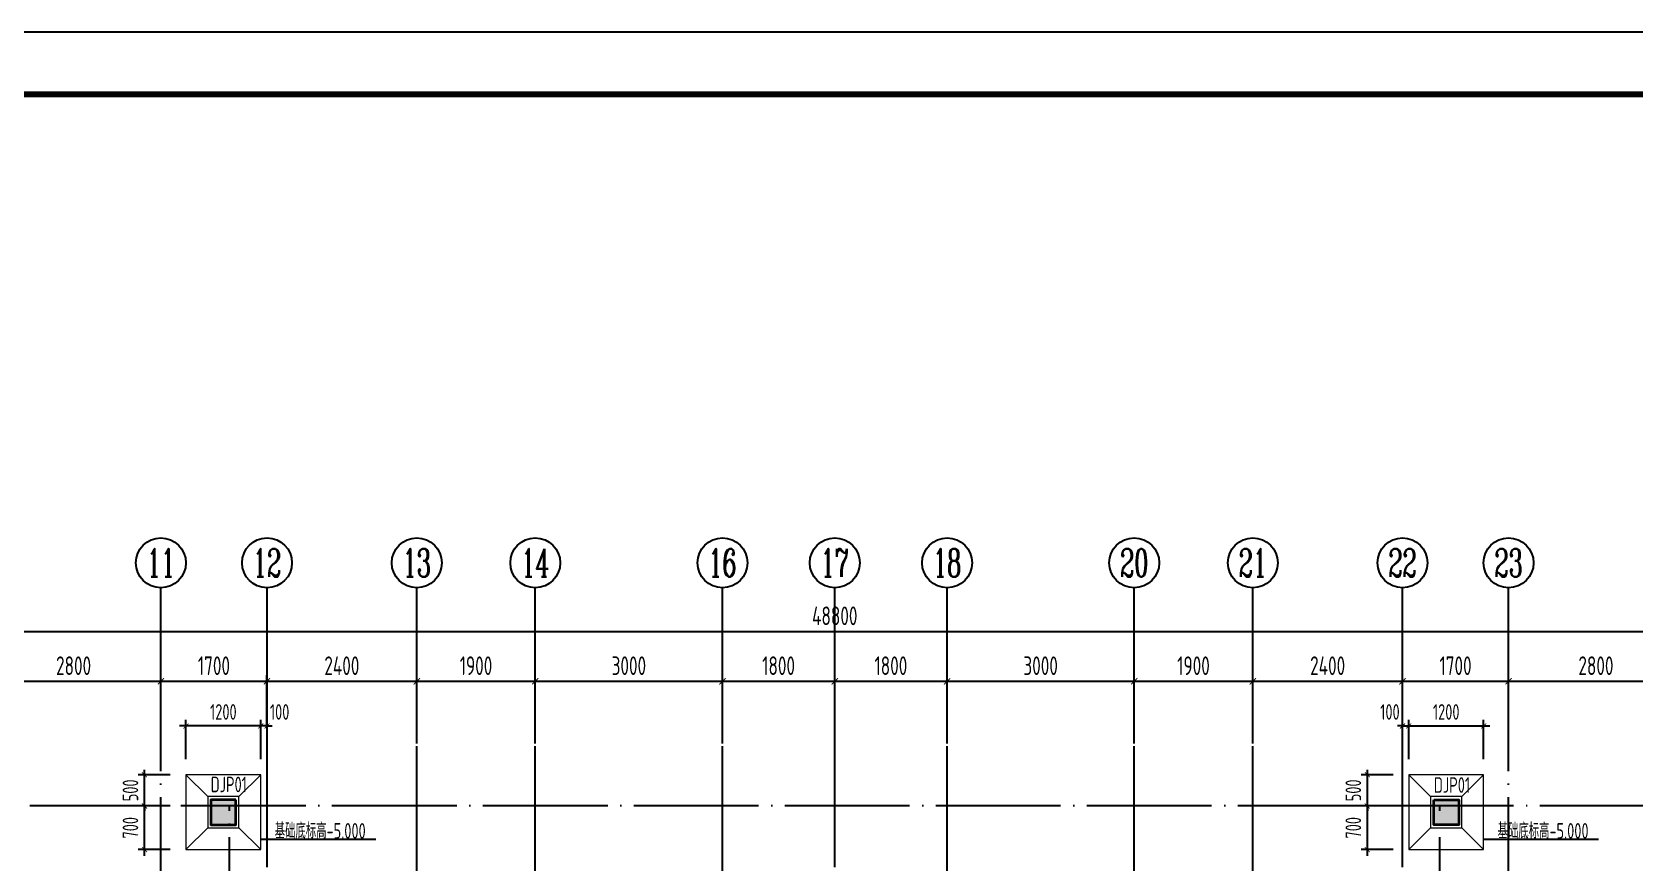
# Model space of a CAD drawing. Extents: x 826826 to 1642106, y -156213 to 399140.
# Drawn here: x 1081409 to 1107100, y 342015 to 355342 of the extents above; entities that cross this region are included whole.
import ezdxf
from ezdxf.enums import TextEntityAlignment as Align

# ---------------------------------------------------------------- set-up
doc = ezdxf.new("R2010")
doc.units = 0
doc.header["$LTSCALE"] = 1000
doc.linetypes.add('DOTE', pattern=[2.42, 2, -0.2, 0.02, -0.2])
doc.layers.get('0').update_dxf_attribs({"linetype": 'CONTINUOUS'})
doc.layers.get('DEFPOINTS').update_dxf_attribs({"linetype": 'CONTINUOUS'})
for name, color, linetype in [('-TK', 7, 'CONTINUOUS'), ('A-AXIS', 1, 'CONTINUOUS'), ('A-DOTE', 10, 'DOTE'), ('AXIS_TEXT', 4, 'CONTINUOUS'), ('DIM_ELEV', 3, 'CONTINUOUS'), ('S-J基础底板标注', 3, 'CONTINUOUS'), ('S-Y一般标注', 3, 'CONTINUOUS'), ('S-Z柱填充', 252, 'CONTINUOUS'), ('S-Z柱实线', 6, 'CONTINUOUS'), ('独立基础', 2, 'CONTINUOUS')]:
    doc.layers.add(name, color=color, linetype=linetype)
doc.layers.add('独基集中标注', color=7, linetype='CONTINUOUS', lineweight=18)
doc.styles.add('_TCH_AXIS', font='COMPLEX', dxfattribs={"bigfont": 'GBCBIG'})
doc.styles.add('COMPLEX', font='COMPLEX')
doc.styles.add('TSSD_DIMENSION', font='Tssdeng.shx', dxfattribs={"width": 0.7, "bigfont": 'tssdchn.shx'})
doc.styles.add('样式 1', font='yjkeng.shx', dxfattribs={"width": 0.7, "height": 250, "bigfont": 'yjkchn.shx'})
doc.dimstyles.new('TSSD_100_100$0', dxfattribs={"dimtxt": 300, "dimasz": 80, "dimexe": 100, "dimexo": 250, "dimgap": 100, "dimtad": 1, "dimdec": 0, "dimzin": 0, "dimdsep": 46, "dimtxsty": 'TSSD_DIMENSION', "dimblk": 'ARCHTICK', "dimcen": 0, "dimdle": 100, "dimclrd": 3, "dimclre": 3, "dimclrt": 7, "dimadec": 0, "dimazin": 0, "dimtfac": 1, "dimtdec": 0, "dimtix": 1, "dimtmove": 2, "dimatfit": 3, "dimldrblk": 'ARCHTICK', "dimfxl": 0, "dimtolj": 1, "dimtzin": 0, "dimarcsym": 0})

# ---------------------------------------------------------------- blocks, each defined once
blk = doc.blocks.new('_ArchTick')
at = {"color": 0, "linetype": 'ByBlock', "const_width": 0.15}
blk.add_lwpolyline([(-0.5, -0.5), (0.5, 0.5)], dxfattribs=at)
blk = doc.blocks.new('*D72')
at = {"layer": 'DEFPOINTS', "color": 0}
for p in [(778721, 350782), (775921, 349782), (778721, 349782)]:
    blk.add_point(p, dxfattribs=at)
at = {"layer": 'S-Y一般标注', "color": 0, "lineweight": -2}
for p, q in [((775821, 350782), (778821, 350782)), ((775921, 350032), (775921, 350882)), ((778721, 350032), (778721, 350882))]:
    blk.add_line(p, q, dxfattribs=at)
at = {"layer": 'S-Y一般标注', "color": 0, "lineweight": -2, "xscale": 100, "yscale": 100, "zscale": 100, "rotation": 180}
blk.add_blockref('_ArchTick', (775921, 350782), dxfattribs=at)
at = {"layer": 'S-Y一般标注', "color": 0, "lineweight": -2, "xscale": 100, "yscale": 100, "zscale": 100}
blk.add_blockref('_ArchTick', (778721, 350782), dxfattribs=at)
at = {"layer": 'S-Y一般标注', "color": 7, "insert": (777321, 351032), "char_height": 300, "attachment_point": 5, "style": 'TSSD_DIMENSION'}
blk.add_mtext('\\A1;2800', dxfattribs=at)
blk = doc.blocks.new('*D73')
at = {"layer": 'DEFPOINTS', "color": 0}
for p in [(775921, 350782), (774221, 349782), (775921, 349782)]:
    blk.add_point(p, dxfattribs=at)
at = {"layer": 'S-Y一般标注', "color": 0, "lineweight": -2}
for p, q in [((774121, 350782), (776021, 350782)), ((774221, 350032), (774221, 350882)), ((775921, 350032), (775921, 350882))]:
    blk.add_line(p, q, dxfattribs=at)
at = {"layer": 'S-Y一般标注', "color": 0, "lineweight": -2, "xscale": 100, "yscale": 100, "zscale": 100, "rotation": 180}
blk.add_blockref('_ArchTick', (774221, 350782), dxfattribs=at)
at = {"layer": 'S-Y一般标注', "color": 0, "lineweight": -2, "xscale": 100, "yscale": 100, "zscale": 100}
blk.add_blockref('_ArchTick', (775921, 350782), dxfattribs=at)
at = {"layer": 'S-Y一般标注', "color": 7, "insert": (775071, 351032), "char_height": 300, "attachment_point": 5, "style": 'TSSD_DIMENSION'}
blk.add_mtext('\\A1;1700', dxfattribs=at)
blk = doc.blocks.new('*D74')
at = {"layer": 'DEFPOINTS', "color": 0}
for p in [(774221, 350782), (771821, 349782), (774221, 349782)]:
    blk.add_point(p, dxfattribs=at)
at = {"layer": 'S-Y一般标注', "color": 0, "lineweight": -2}
for p, q in [((771721, 350782), (774321, 350782)), ((771821, 350032), (771821, 350882)), ((774221, 350032), (774221, 350882))]:
    blk.add_line(p, q, dxfattribs=at)
at = {"layer": 'S-Y一般标注', "color": 0, "lineweight": -2, "xscale": 100, "yscale": 100, "zscale": 100, "rotation": 180}
blk.add_blockref('_ArchTick', (771821, 350782), dxfattribs=at)
at = {"layer": 'S-Y一般标注', "color": 0, "lineweight": -2, "xscale": 100, "yscale": 100, "zscale": 100}
blk.add_blockref('_ArchTick', (774221, 350782), dxfattribs=at)
at = {"layer": 'S-Y一般标注', "color": 7, "insert": (773021, 351032), "char_height": 300, "attachment_point": 5, "style": 'TSSD_DIMENSION'}
blk.add_mtext('\\A1;2400', dxfattribs=at)
blk = doc.blocks.new('*D75')
at = {"layer": 'DEFPOINTS', "color": 0}
for p in [(771821, 350782), (769921, 349782), (771821, 349782)]:
    blk.add_point(p, dxfattribs=at)
at = {"layer": 'S-Y一般标注', "color": 0, "lineweight": -2}
for p, q in [((769821, 350782), (771921, 350782)), ((769921, 350032), (769921, 350882)), ((771821, 350032), (771821, 350882))]:
    blk.add_line(p, q, dxfattribs=at)
at = {"layer": 'S-Y一般标注', "color": 0, "lineweight": -2, "xscale": 100, "yscale": 100, "zscale": 100, "rotation": 180}
blk.add_blockref('_ArchTick', (769921, 350782), dxfattribs=at)
at = {"layer": 'S-Y一般标注', "color": 0, "lineweight": -2, "xscale": 100, "yscale": 100, "zscale": 100}
blk.add_blockref('_ArchTick', (771821, 350782), dxfattribs=at)
at = {"layer": 'S-Y一般标注', "color": 7, "insert": (770871, 351032), "char_height": 300, "attachment_point": 5, "style": 'TSSD_DIMENSION'}
blk.add_mtext('\\A1;1900', dxfattribs=at)
blk = doc.blocks.new('*D76')
at = {"layer": 'DEFPOINTS', "color": 0}
for p in [(769921, 350782), (766921, 349782), (769921, 349782)]:
    blk.add_point(p, dxfattribs=at)
at = {"layer": 'S-Y一般标注', "color": 0, "lineweight": -2}
for p, q in [((766821, 350782), (770021, 350782)), ((766921, 350032), (766921, 350882)), ((769921, 350032), (769921, 350882))]:
    blk.add_line(p, q, dxfattribs=at)
at = {"layer": 'S-Y一般标注', "color": 0, "lineweight": -2, "xscale": 100, "yscale": 100, "zscale": 100, "rotation": 180}
blk.add_blockref('_ArchTick', (766921, 350782), dxfattribs=at)
at = {"layer": 'S-Y一般标注', "color": 0, "lineweight": -2, "xscale": 100, "yscale": 100, "zscale": 100}
blk.add_blockref('_ArchTick', (769921, 350782), dxfattribs=at)
at = {"layer": 'S-Y一般标注', "color": 7, "insert": (768421, 351032), "char_height": 300, "attachment_point": 5, "style": 'TSSD_DIMENSION'}
blk.add_mtext('\\A1;3000', dxfattribs=at)
blk = doc.blocks.new('*D77')
at = {"layer": 'DEFPOINTS', "color": 0}
for p in [(766921, 350782), (765121, 349782), (766921, 349782)]:
    blk.add_point(p, dxfattribs=at)
at = {"layer": 'S-Y一般标注', "color": 0, "lineweight": -2}
for p, q in [((765021, 350782), (767021, 350782)), ((765121, 350032), (765121, 350882)), ((766921, 350032), (766921, 350882))]:
    blk.add_line(p, q, dxfattribs=at)
at = {"layer": 'S-Y一般标注', "color": 0, "lineweight": -2, "xscale": 100, "yscale": 100, "zscale": 100, "rotation": 180}
blk.add_blockref('_ArchTick', (765121, 350782), dxfattribs=at)
at = {"layer": 'S-Y一般标注', "color": 0, "lineweight": -2, "xscale": 100, "yscale": 100, "zscale": 100}
blk.add_blockref('_ArchTick', (766921, 350782), dxfattribs=at)
at = {"layer": 'S-Y一般标注', "color": 7, "insert": (766021, 351032), "char_height": 300, "attachment_point": 5, "style": 'TSSD_DIMENSION'}
blk.add_mtext('\\A1;1800', dxfattribs=at)
blk = doc.blocks.new('*D53')
at = {"layer": 'DEFPOINTS', "color": 0}
for p in [(754321, 350782), (751521, 349782), (754321, 349782)]:
    blk.add_point(p, dxfattribs=at)
at = {"layer": 'S-Y一般标注', "color": 0, "lineweight": -2}
for p, q in [((751421, 350782), (754421, 350782)), ((751521, 350032), (751521, 350882)), ((754321, 350032), (754321, 350882))]:
    blk.add_line(p, q, dxfattribs=at)
at = {"layer": 'S-Y一般标注', "color": 0, "lineweight": -2, "xscale": 100, "yscale": 100, "zscale": 100, "rotation": 180}
blk.add_blockref('_ArchTick', (751521, 350782), dxfattribs=at)
at = {"layer": 'S-Y一般标注', "color": 0, "lineweight": -2, "xscale": 100, "yscale": 100, "zscale": 100}
blk.add_blockref('_ArchTick', (754321, 350782), dxfattribs=at)
at = {"layer": 'S-Y一般标注', "color": 7, "insert": (752921, 351032), "char_height": 300, "attachment_point": 5, "style": 'TSSD_DIMENSION'}
blk.add_mtext('\\A1;2800', dxfattribs=at)
blk = doc.blocks.new('*D54')
at = {"layer": 'DEFPOINTS', "color": 0}
for p in [(756021, 350782), (754321, 349782), (756021, 349782)]:
    blk.add_point(p, dxfattribs=at)
at = {"layer": 'S-Y一般标注', "color": 0, "lineweight": -2}
for p, q in [((754221, 350782), (756121, 350782)), ((754321, 350032), (754321, 350882)), ((756021, 350032), (756021, 350882))]:
    blk.add_line(p, q, dxfattribs=at)
at = {"layer": 'S-Y一般标注', "color": 0, "lineweight": -2, "xscale": 100, "yscale": 100, "zscale": 100, "rotation": 180}
blk.add_blockref('_ArchTick', (754321, 350782), dxfattribs=at)
at = {"layer": 'S-Y一般标注', "color": 0, "lineweight": -2, "xscale": 100, "yscale": 100, "zscale": 100}
blk.add_blockref('_ArchTick', (756021, 350782), dxfattribs=at)
at = {"layer": 'S-Y一般标注', "color": 7, "insert": (755171, 351032), "char_height": 300, "attachment_point": 5, "style": 'TSSD_DIMENSION'}
blk.add_mtext('\\A1;1700', dxfattribs=at)
blk = doc.blocks.new('*D55')
at = {"layer": 'DEFPOINTS', "color": 0}
for p in [(758421, 350782), (756021, 349782), (758421, 349782)]:
    blk.add_point(p, dxfattribs=at)
at = {"layer": 'S-Y一般标注', "color": 0, "lineweight": -2}
for p, q in [((755921, 350782), (758521, 350782)), ((756021, 350032), (756021, 350882)), ((758421, 350032), (758421, 350882))]:
    blk.add_line(p, q, dxfattribs=at)
at = {"layer": 'S-Y一般标注', "color": 0, "lineweight": -2, "xscale": 100, "yscale": 100, "zscale": 100, "rotation": 180}
blk.add_blockref('_ArchTick', (756021, 350782), dxfattribs=at)
at = {"layer": 'S-Y一般标注', "color": 0, "lineweight": -2, "xscale": 100, "yscale": 100, "zscale": 100}
blk.add_blockref('_ArchTick', (758421, 350782), dxfattribs=at)
at = {"layer": 'S-Y一般标注', "color": 7, "insert": (757221, 351032), "char_height": 300, "attachment_point": 5, "style": 'TSSD_DIMENSION'}
blk.add_mtext('\\A1;2400', dxfattribs=at)
blk = doc.blocks.new('*D56')
at = {"layer": 'DEFPOINTS', "color": 0}
for p in [(760321, 350782), (758421, 349782), (760321, 349782)]:
    blk.add_point(p, dxfattribs=at)
at = {"layer": 'S-Y一般标注', "color": 0, "lineweight": -2}
for p, q in [((758321, 350782), (760421, 350782)), ((758421, 350032), (758421, 350882)), ((760321, 350032), (760321, 350882))]:
    blk.add_line(p, q, dxfattribs=at)
at = {"layer": 'S-Y一般标注', "color": 0, "lineweight": -2, "xscale": 100, "yscale": 100, "zscale": 100, "rotation": 180}
blk.add_blockref('_ArchTick', (758421, 350782), dxfattribs=at)
at = {"layer": 'S-Y一般标注', "color": 0, "lineweight": -2, "xscale": 100, "yscale": 100, "zscale": 100}
blk.add_blockref('_ArchTick', (760321, 350782), dxfattribs=at)
at = {"layer": 'S-Y一般标注', "color": 7, "insert": (759371, 351032), "char_height": 300, "attachment_point": 5, "style": 'TSSD_DIMENSION'}
blk.add_mtext('\\A1;1900', dxfattribs=at)
blk = doc.blocks.new('*D57')
at = {"layer": 'DEFPOINTS', "color": 0}
for p in [(763321, 350782), (760321, 349782), (763321, 349782)]:
    blk.add_point(p, dxfattribs=at)
at = {"layer": 'S-Y一般标注', "color": 0, "lineweight": -2}
for p, q in [((760221, 350782), (763421, 350782)), ((760321, 350032), (760321, 350882)), ((763321, 350032), (763321, 350882))]:
    blk.add_line(p, q, dxfattribs=at)
at = {"layer": 'S-Y一般标注', "color": 0, "lineweight": -2, "xscale": 100, "yscale": 100, "zscale": 100, "rotation": 180}
blk.add_blockref('_ArchTick', (760321, 350782), dxfattribs=at)
at = {"layer": 'S-Y一般标注', "color": 0, "lineweight": -2, "xscale": 100, "yscale": 100, "zscale": 100}
blk.add_blockref('_ArchTick', (763321, 350782), dxfattribs=at)
at = {"layer": 'S-Y一般标注', "color": 7, "insert": (761821, 351032), "char_height": 300, "attachment_point": 5, "style": 'TSSD_DIMENSION'}
blk.add_mtext('\\A1;3000', dxfattribs=at)
blk = doc.blocks.new('*D58')
at = {"layer": 'DEFPOINTS', "color": 0}
for p in [(765121, 350782), (763321, 349782), (765121, 349782)]:
    blk.add_point(p, dxfattribs=at)
at = {"layer": 'S-Y一般标注', "color": 0, "lineweight": -2}
for p, q in [((763221, 350782), (765221, 350782)), ((763321, 350032), (763321, 350882)), ((765121, 350032), (765121, 350882))]:
    blk.add_line(p, q, dxfattribs=at)
at = {"layer": 'S-Y一般标注', "color": 0, "lineweight": -2, "xscale": 100, "yscale": 100, "zscale": 100, "rotation": 180}
blk.add_blockref('_ArchTick', (763321, 350782), dxfattribs=at)
at = {"layer": 'S-Y一般标注', "color": 0, "lineweight": -2, "xscale": 100, "yscale": 100, "zscale": 100}
blk.add_blockref('_ArchTick', (765121, 350782), dxfattribs=at)
at = {"layer": 'S-Y一般标注', "color": 7, "insert": (764221, 351032), "char_height": 300, "attachment_point": 5, "style": 'TSSD_DIMENSION'}
blk.add_mtext('\\A1;1800', dxfattribs=at)
blk = doc.blocks.new('*D59')
at = {"layer": 'DEFPOINTS', "color": 0}
for p in [(789521, 351582), (740721, 349782), (789521, 349782)]:
    blk.add_point(p, dxfattribs=at)
at = {"layer": 'S-Y一般标注', "color": 0, "lineweight": -2}
for p, q in [((740621, 351582), (789621, 351582)), ((740721, 350032), (740721, 351682)), ((789521, 350032), (789521, 351682))]:
    blk.add_line(p, q, dxfattribs=at)
at = {"layer": 'S-Y一般标注', "color": 0, "lineweight": -2, "xscale": 100, "yscale": 100, "zscale": 100, "rotation": 180}
blk.add_blockref('_ArchTick', (740721, 351582), dxfattribs=at)
at = {"layer": 'S-Y一般标注', "color": 0, "lineweight": -2, "xscale": 100, "yscale": 100, "zscale": 100}
blk.add_blockref('_ArchTick', (789521, 351582), dxfattribs=at)
at = {"layer": 'S-Y一般标注', "color": 7, "insert": (765121, 351832), "char_height": 300, "attachment_point": 5, "style": 'TSSD_DIMENSION'}
blk.add_mtext('\\A1;48800', dxfattribs=at)
blk = doc.blocks.new('_AXISO')
blk.add_circle((0, 0), 0.5)
at = {"layer": 'AXIS_TEXT', "style": 'COMPLEX', "width": 1.041667}
blk.add_attdef('A', text='', height=0.56, dxfattribs=at).set_placement((-0.25, -0.28), (0.25, -0.28), align=Align.FIT)
blk = doc.blocks.new('*D981')
at = {"layer": 'DEFPOINTS', "color": 0}
for p in [(1083211, 343429), (1083875, 343429), (1083875, 342929)]:
    blk.add_point(p, dxfattribs=at)
at = {"layer": 'S-J基础底板标注', "color": 3, "lineweight": -2}
for p, q in [((1083211, 343429), (1083211, 343509)), ((1083625, 343429), (1083111, 343429)), ((1083211, 342929), (1083211, 343429)), ((1083625, 342929), (1083111, 342929)), ((1083211, 342929), (1083211, 342849))]:
    blk.add_line(p, q, dxfattribs=at)
at = {"layer": 'S-J基础底板标注', "color": 3, "lineweight": -2, "xscale": 80, "yscale": 80, "zscale": 80}
for p, rotation in [((1083211, 343429), 270), ((1083211, 342929), 90)]:
    blk.add_blockref('_ArchTick', p, dxfattribs=dict(at, rotation=rotation))
at = {"layer": 'S-J基础底板标注', "color": 7, "insert": (1082986, 343179), "char_height": 250, "attachment_point": 5, "rotation": 90, "style": 'TSSD_DIMENSION'}
blk.add_mtext('\\A1;500', dxfattribs=at)
blk = doc.blocks.new('*D982')
at = {"layer": 'DEFPOINTS', "color": 0}
for p in [(1102811, 343429), (1103475, 343429), (1103475, 342929)]:
    blk.add_point(p, dxfattribs=at)
at = {"layer": 'S-J基础底板标注', "color": 3, "lineweight": -2}
for p, q in [((1102811, 343429), (1102811, 343509)), ((1103225, 343429), (1102711, 343429)), ((1102811, 342929), (1102811, 343429)), ((1103225, 342929), (1102711, 342929)), ((1102811, 342929), (1102811, 342849))]:
    blk.add_line(p, q, dxfattribs=at)
at = {"layer": 'S-J基础底板标注', "color": 3, "lineweight": -2, "xscale": 80, "yscale": 80, "zscale": 80}
for p, rotation in [((1102811, 343429), 270), ((1102811, 342929), 90)]:
    blk.add_blockref('_ArchTick', p, dxfattribs=dict(at, rotation=rotation))
at = {"layer": 'S-J基础底板标注', "color": 7, "insert": (1102586, 343179), "char_height": 250, "attachment_point": 5, "rotation": 90, "style": 'TSSD_DIMENSION'}
blk.add_mtext('\\A1;500', dxfattribs=at)
blk = doc.blocks.new('*D987')
at = {"layer": 'DEFPOINTS', "color": 0}
for p in [(1083211, 342929), (1083875, 342929), (1083875, 342229)]:
    blk.add_point(p, dxfattribs=at)
at = {"layer": 'S-J基础底板标注', "color": 3, "lineweight": -2}
for p, q in [((1083211, 342129), (1083211, 343029)), ((1083625, 342929), (1083111, 342929)), ((1083625, 342229), (1083111, 342229))]:
    blk.add_line(p, q, dxfattribs=at)
at = {"layer": 'S-J基础底板标注', "color": 3, "lineweight": -2, "xscale": 80, "yscale": 80, "zscale": 80}
for p, rotation in [((1083211, 342929), 90), ((1083211, 342229), 270)]:
    blk.add_blockref('_ArchTick', p, dxfattribs=dict(at, rotation=rotation))
at = {"layer": 'S-J基础底板标注', "color": 7, "insert": (1082986, 342579), "char_height": 250, "attachment_point": 5, "rotation": 90, "style": 'TSSD_DIMENSION'}
blk.add_mtext('\\A1;700', dxfattribs=at)
blk = doc.blocks.new('*D988')
at = {"layer": 'DEFPOINTS', "color": 0}
for p in [(1102811, 342929), (1103475, 342929), (1103475, 342229)]:
    blk.add_point(p, dxfattribs=at)
at = {"layer": 'S-J基础底板标注', "color": 3, "lineweight": -2}
for p, q in [((1102811, 342129), (1102811, 343029)), ((1103225, 342929), (1102711, 342929)), ((1103225, 342229), (1102711, 342229))]:
    blk.add_line(p, q, dxfattribs=at)
at = {"layer": 'S-J基础底板标注', "color": 3, "lineweight": -2, "xscale": 80, "yscale": 80, "zscale": 80}
for p, rotation in [((1102811, 342929), 90), ((1102811, 342229), 270)]:
    blk.add_blockref('_ArchTick', p, dxfattribs=dict(at, rotation=rotation))
at = {"layer": 'S-J基础底板标注', "color": 7, "insert": (1102586, 342579), "char_height": 250, "attachment_point": 5, "rotation": 90, "style": 'TSSD_DIMENSION'}
blk.add_mtext('\\A1;700', dxfattribs=at)
blk = doc.blocks.new('*D991')
at = {"layer": 'DEFPOINTS', "color": 0}
for p in [(1083875, 344212), (1083875, 343429), (1085075, 343429)]:
    blk.add_point(p, dxfattribs=at)
at = {"layer": 'S-J基础底板标注', "color": 3, "lineweight": -2}
for p, q in [((1083875, 343679), (1083875, 344312)), ((1085075, 343679), (1085075, 344312)), ((1085175, 344212), (1083775, 344212))]:
    blk.add_line(p, q, dxfattribs=at)
at = {"layer": 'S-J基础底板标注', "color": 3, "lineweight": -2, "xscale": 80, "yscale": 80, "zscale": 80}
for p, rotation in [((1083875, 344212), 180.000107705878), ((1085075, 344212), 0.0001077058779763718)]:
    blk.add_blockref('_ArchTick', p, dxfattribs=dict(at, rotation=rotation))
at = {"layer": 'S-J基础底板标注', "color": 7, "insert": (1084475, 344437), "char_height": 250, "attachment_point": 5, "rotation": 0.0001, "style": 'TSSD_DIMENSION'}
blk.add_mtext('\\A1;1200', dxfattribs=at)
blk = doc.blocks.new('*D993')
at = {"layer": 'DEFPOINTS', "color": 0}
for p in [(1104675, 344212), (1103475, 343429), (1104675, 343429)]:
    blk.add_point(p, dxfattribs=at)
at = {"layer": 'S-J基础底板标注', "color": 3, "lineweight": -2}
for p, q in [((1103475, 343679), (1103475, 344312)), ((1104675, 343679), (1104675, 344312)), ((1103375, 344212), (1104775, 344212))]:
    blk.add_line(p, q, dxfattribs=at)
at = {"layer": 'S-J基础底板标注', "color": 3, "lineweight": -2, "xscale": 80, "yscale": 80, "zscale": 80}
for p, rotation in [((1103475, 344212), 179.9998922941109), ((1104675, 344212), 359.9998922941109)]:
    blk.add_blockref('_ArchTick', p, dxfattribs=dict(at, rotation=rotation))
at = {"layer": 'S-J基础底板标注', "color": 7, "insert": (1104075, 344437), "char_height": 250, "attachment_point": 5, "rotation": 359.9999, "style": 'TSSD_DIMENSION'}
blk.add_mtext('\\A1;1200', dxfattribs=at)
blk = doc.blocks.new('*D2436')
at = {"layer": 'DEFPOINTS', "color": 0}
for p in [(1085075, 344212), (1085075, 343429), (1085175, 343429)]:
    blk.add_point(p, dxfattribs=at)
at = {"layer": 'S-J基础底板标注', "color": 3, "lineweight": -2}
for p, q in [((1085075, 343679), (1085075, 344312)), ((1085175, 343679), (1085175, 344312)), ((1085075, 344212), (1084995, 344212)), ((1085175, 344212), (1085075, 344212)), ((1085175, 344212), (1085255, 344212))]:
    blk.add_line(p, q, dxfattribs=at)
at = {"layer": 'S-J基础底板标注', "color": 3, "lineweight": -2, "xscale": 80, "yscale": 80, "zscale": 80}
for p, rotation in [((1085075, 344212), 0.00010770584059343), ((1085175, 344212), 180.0001077058406)]:
    blk.add_blockref('_ArchTick', p, dxfattribs=dict(at, rotation=rotation))
at = {"layer": 'S-J基础底板标注', "color": 7, "insert": (1085377, 344437), "char_height": 250, "attachment_point": 5, "rotation": 0.0001, "style": 'TSSD_DIMENSION'}
blk.add_mtext('\\A1;100', dxfattribs=at)
blk = doc.blocks.new('*D2471')
at = {"layer": 'DEFPOINTS', "color": 0}
for p in [(1103475, 344212), (1103375, 343429), (1103475, 343429)]:
    blk.add_point(p, dxfattribs=at)
at = {"layer": 'S-J基础底板标注', "color": 3, "lineweight": -2}
for p, q in [((1103375, 343679), (1103375, 344312)), ((1103475, 343679), (1103475, 344312)), ((1103375, 344212), (1103295, 344212)), ((1103375, 344212), (1103475, 344212)), ((1103475, 344212), (1103555, 344212))]:
    blk.add_line(p, q, dxfattribs=at)
at = {"layer": 'S-J基础底板标注', "color": 3, "lineweight": -2, "xscale": 80, "yscale": 80, "zscale": 80}
for p, rotation in [((1103375, 344212), 359.9998922941319), ((1103475, 344212), 179.9998922941319)]:
    blk.add_blockref('_ArchTick', p, dxfattribs=dict(at, rotation=rotation))
at = {"layer": 'S-J基础底板标注', "color": 7, "insert": (1103173, 344437), "char_height": 250, "attachment_point": 5, "rotation": 359.9999, "style": 'TSSD_DIMENSION'}
blk.add_mtext('\\A1;100', dxfattribs=at)
blk = doc.blocks.new('A1')
blk.add_lwpolyline([(0, 59400), (0, 0), (84100, 0), (84100, 59400)], close=True)
at = {"const_width": 100}
blk.add_lwpolyline([(2500, 58400), (2500, 1000), (83100, 1000), (83100, 58400)], close=True, dxfattribs=at)
blk = doc.blocks.new('20210801.08473688')
at = {"layer": 'A-AXIS'}
for p, q in [((17900, 19800), (17900, 22300)), ((19600, 19800), (19600, 22300)), ((22000, 19800), (22000, 22300)), ((23900, 19800), (23900, 22300)), ((26900, 19800), (26900, 22300)), ((28700, 19800), (28700, 22300)), ((30500, 19800), (30500, 22300)), ((33500, 19800), (33500, 22300)), ((35400, 19800), (35400, 22300)), ((37800, 19800), (37800, 22300)), ((39500, 19800), (39500, 22300))]:
    blk.add_line(p, q, dxfattribs=at)
at = {"layer": 'A-DOTE'}
for p, q in [((17900, 12100), (17900, 19800)), ((19600, 3300), (19600, 19800)), ((22000, 10500), (22000, 19800)), ((23900, 10500), (23900, 19800)), ((26900, 10500), (26900, 19800)), ((28700, 3300), (28700, 19800)), ((30500, 10500), (30500, 19800)), ((33500, 10500), (33500, 19800)), ((35400, 10500), (35400, 19800)), ((37800, 3300), (37800, 19800)), ((39500, 12100), (39500, 19800)), ((54100, 18800), (3300, 18800)), ((19000, 16300), (19000, 18800)), ((38400, 16300), (38400, 18800))]:
    blk.add_line(p, q, dxfattribs=at)
at = {"layer": 'A-AXIS'}
ref = blk.add_blockref('_AXISO', (17900, 22700), dxfattribs=dict(at, xscale=800, yscale=800, zscale=800))
ref.add_attrib('A', '11', dxfattribs={"layer": 'AXIS_TEXT', "height": 452.55, "style": '_TCH_AXIS', "width": 0.875}).set_placement((17673.7, 22473.7), (18126.3, 22473.7), align=Align.FIT)
ref = blk.add_blockref('_AXISO', (19600, 22700), dxfattribs=dict(at, xscale=800, yscale=800, zscale=800))
ref.add_attrib('A', '12', dxfattribs={"layer": 'AXIS_TEXT', "height": 452.55, "style": '_TCH_AXIS', "width": 0.724138}).set_placement((19373.7, 22473.7), (19826.3, 22473.7), align=Align.FIT)
ref = blk.add_blockref('_AXISO', (22000, 22700), dxfattribs=dict(at, xscale=800, yscale=800, zscale=800))
ref.add_attrib('A', '13', dxfattribs={"layer": 'AXIS_TEXT', "height": 452.55, "style": '_TCH_AXIS', "width": 0.724138}).set_placement((21773.7, 22473.7), (22226.3, 22473.7), align=Align.FIT)
ref = blk.add_blockref('_AXISO', (23900, 22700), dxfattribs=dict(at, xscale=800, yscale=800, zscale=800))
ref.add_attrib('A', '14', dxfattribs={"layer": 'AXIS_TEXT', "height": 452.55, "style": '_TCH_AXIS', "width": 0.677419}).set_placement((23673.7, 22473.7), (24126.3, 22473.7), align=Align.FIT)
ref = blk.add_blockref('_AXISO', (26900, 22700), dxfattribs=dict(at, xscale=800, yscale=800, zscale=800))
ref.add_attrib('A', '16', dxfattribs={"layer": 'AXIS_TEXT', "height": 452.55, "style": '_TCH_AXIS', "width": 0.724138}).set_placement((26673.7, 22473.7), (27126.3, 22473.7), align=Align.FIT)
ref = blk.add_blockref('_AXISO', (28700, 22700), dxfattribs=dict(at, xscale=800, yscale=800, zscale=800))
ref.add_attrib('A', '17', dxfattribs={"layer": 'AXIS_TEXT', "height": 452.55, "style": '_TCH_AXIS', "width": 0.724138}).set_placement((28473.7, 22473.7), (28926.3, 22473.7), align=Align.FIT)
ref = blk.add_blockref('_AXISO', (30500, 22700), dxfattribs=dict(at, xscale=800, yscale=800, zscale=800))
ref.add_attrib('A', '18', dxfattribs={"layer": 'AXIS_TEXT', "height": 452.55, "style": '_TCH_AXIS', "width": 0.724138}).set_placement((30273.7, 22473.7), (30726.3, 22473.7), align=Align.FIT)
ref = blk.add_blockref('_AXISO', (33500, 22700), dxfattribs=dict(at, xscale=800, yscale=800, zscale=800))
ref.add_attrib('A', '20', dxfattribs={"layer": 'AXIS_TEXT', "height": 452.55, "style": '_TCH_AXIS', "width": 0.617647}).set_placement((33273.7, 22473.7), (33726.3, 22473.7), align=Align.FIT)
ref = blk.add_blockref('_AXISO', (35400, 22700), dxfattribs=dict(at, xscale=800, yscale=800, zscale=800))
ref.add_attrib('A', '21', dxfattribs={"layer": 'AXIS_TEXT', "height": 452.55, "style": '_TCH_AXIS', "width": 0.724138}).set_placement((35173.7, 22473.7), (35626.3, 22473.7), align=Align.FIT)
ref = blk.add_blockref('_AXISO', (37800, 22700), dxfattribs=dict(at, xscale=800, yscale=800, zscale=800))
ref.add_attrib('A', '22', dxfattribs={"layer": 'AXIS_TEXT', "height": 452.55, "style": '_TCH_AXIS', "width": 0.617647}).set_placement((37573.7, 22473.7), (38026.3, 22473.7), align=Align.FIT)
ref = blk.add_blockref('_AXISO', (39500, 22700), dxfattribs=dict(at, xscale=800, yscale=800, zscale=800))
ref.add_attrib('A', '23', dxfattribs={"layer": 'AXIS_TEXT', "height": 452.55, "style": '_TCH_AXIS', "width": 0.617647}).set_placement((39273.7, 22473.7), (39726.3, 22473.7), align=Align.FIT)
at = {"layer": 'S-Y一般标注'}
for p1, p2, distance, picture, middle in [((4300, 19800), (53100, 19800), 1800, '*D59', (28700, 21850)), ((15100, 19800), (17900, 19800), 1000, '*D53', (16500, 21050)), ((17900, 19800), (19600, 19800), 1000, '*D54', (18750, 21050)), ((19600, 19800), (22000, 19800), 1000, '*D55', (20800, 21050)), ((22000, 19800), (23900, 19800), 1000, '*D56', (22950, 21050)), ((23900, 19800), (26900, 19800), 1000, '*D57', (25400, 21050)), ((26900, 19800), (28700, 19800), 1000, '*D58', (27800, 21050)), ((28700, 19800), (30500, 19800), 1000, '*D77', (29600, 21050)), ((30500, 19800), (33500, 19800), 1000, '*D76', (32000, 21050)), ((33500, 19800), (35400, 19800), 1000, '*D75', (34450, 21050)), ((35400, 19800), (37800, 19800), 1000, '*D74', (36600, 21050)), ((37800, 19800), (39500, 19800), 1000, '*D73', (38650, 21050)), ((39500, 19800), (42300, 19800), 1000, '*D72', (40900, 21050))]:
    dim = blk.add_aligned_dim(p1=p1, p2=p2, distance=distance, dimstyle='TSSD_100_100$0', override={"dimasz": 100, "dimclrd": 0, "dimclre": 0}, dxfattribs=at)
    dim.commit()
    dim.dimension.update_dxf_attribs({"geometry": picture, "text_midpoint": middle, "insert": (-736421.3, -329982)})

msp = doc.modelspace()

# ---------------------------------------------------------------- hatches: boundary and pattern name
at = {"layer": 'S-Z柱填充'}
for points in [[(1084675.01, 343028.71), (1084275.01, 343028.71), (1084275.01, 342628.71), (1084675.01, 342628.71)], [(1103875.01, 343028.71), (1104275.01, 343028.71), (1104275.01, 342628.71), (1103875.01, 342628.71)]]:
    msp.add_hatch(color=256, dxfattribs=at).paths.add_polyline_path(points)

# ---------------------------------------------------------------- linework, layer by layer
at = {"layer": 'DIM_ELEV'}
for p, q in [((1086917.74, 342390.03), (1085075.01, 342390.03)), ((1106517.74, 342390.03), (1104675.01, 342390.03))]:
    msp.add_line(p, q, dxfattribs=at)
at = {"layer": 'S-Z柱实线', "lineweight": 35}
for points in [[(1084675.01, 343028.71), (1084275.01, 343028.71), (1084275.01, 342628.71), (1084675.01, 342628.71)], [(1103875.01, 343028.71), (1104275.01, 343028.71), (1104275.01, 342628.71), (1103875.01, 342628.71)]]:
    msp.add_lwpolyline(points, close=True, dxfattribs=at)
at = {"layer": '独立基础', "lineweight": 18}
for p, q in [((1083875.01, 343428.71), (1084225.01, 343078.71)), ((1085075.01, 343428.71), (1084725.01, 343078.71)), ((1103475.01, 343428.71), (1103825.01, 343078.71)), ((1104675.01, 343428.71), (1104325.01, 343078.71)), ((1083875.01, 342228.71), (1084225.01, 342578.71)), ((1085075.01, 342228.71), (1084725.01, 342578.71)), ((1103475.01, 342228.71), (1103825.01, 342578.71)), ((1104675.01, 342228.71), (1104325.01, 342578.71))]:
    msp.add_line(p, q, dxfattribs=at)
for points in [[(1085075.01, 343428.71), (1083875.01, 343428.71), (1083875.01, 342228.71), (1085075.01, 342228.71)], [(1104675.01, 343428.71), (1103475.01, 343428.71), (1103475.01, 342228.71), (1104675.01, 342228.71)], [(1084725.01, 343078.71), (1084225.01, 343078.71), (1084225.01, 342578.71), (1084725.01, 342578.71)], [(1104325.01, 343078.71), (1103825.01, 343078.71), (1103825.01, 342578.71), (1104325.01, 342578.71)]]:
    msp.add_lwpolyline(points, close=True, dxfattribs=at)

# ---------------------------------------------------------------- block references
at = {"layer": '-TK'}
msp.add_blockref('A1', (1054998.73, 295942.46), dxfattribs=at)
at = {"layer": 'S-Y一般标注'}
msp.add_blockref('20210801.08473688', (1065575.01, 324128.34), dxfattribs=at)

# ---------------------------------------------------------------- texts
at = {"layer": '独基集中标注', "style": '样式 1', "width": 0.7}
for p in [(1084272.64, 343398.57), (1103877.99, 343389.85)]:
    msp.add_text('DJ%%142P%%14301', height=250, dxfattribs=at).set_placement(p, align=Align.TOP_LEFT)
for p in [(1085298.1, 342404.37), (1104898.1, 342404.37)]:
    msp.add_text('基础底标高-5.000', height=250, dxfattribs=at).set_placement(p)

# ---------------------------------------------------------------- dimensions: what is measured, and where the dimension line sits
at = {"layer": 'S-J基础底板标注'}
for p1, p2, distance, picture, middle in [((1085075.01, 343428.71), (1083875.01, 343428.71), -782.91, '*D991', (1084475.01, 344436.62)), ((1103475.02, 343428.71), (1104675.02, 343428.71), 782.91, '*D993', (1104075.02, 344436.62)), ((1083875.01, 342928.71), (1083875.01, 343428.71), 663.65, '*D981', (1082986.36, 343178.71)), ((1103475.01, 342928.71), (1103475.01, 343428.71), 663.65, '*D982', (1102586.36, 343178.71)), ((1083875.01, 342228.71), (1083875.01, 342928.71), 663.65, '*D987', (1082986.36, 342578.71)), ((1103475.01, 342228.71), (1103475.01, 342928.71), 663.65, '*D988', (1102586.36, 342578.71))]:
    dim = msp.add_aligned_dim(p1=p1, p2=p2, distance=distance, dimstyle='TSSD_100_100$0', override={"dimtxt": 250}, dxfattribs=at)
    dim.commit()
    dim.dimension.update_dxf_attribs({"geometry": picture, "text_midpoint": middle})
for base, p1, p2, angle, picture, middle in [((1085075.01, 344211.62), (1085175.01, 343428.71), (1085075.01, 343428.71), 180.000108, '*D2436', (1085376.61, 344436.62)), ((1103475.02, 344211.62), (1103375.01, 343428.71), (1103475.02, 343428.71), 359.999892, '*D2471', (1103173.41, 344436.62))]:
    dim = msp.add_linear_dim(base=base, p1=p1, p2=p2, angle=angle, dimstyle='TSSD_100_100$0', override={"dimtxt": 250}, dxfattribs=at)
    dim.commit()
    dim.dimension.update_dxf_attribs({"geometry": picture, "text_midpoint": middle, "dimtype": 161})

doc.saveas('drawing.dxf')
